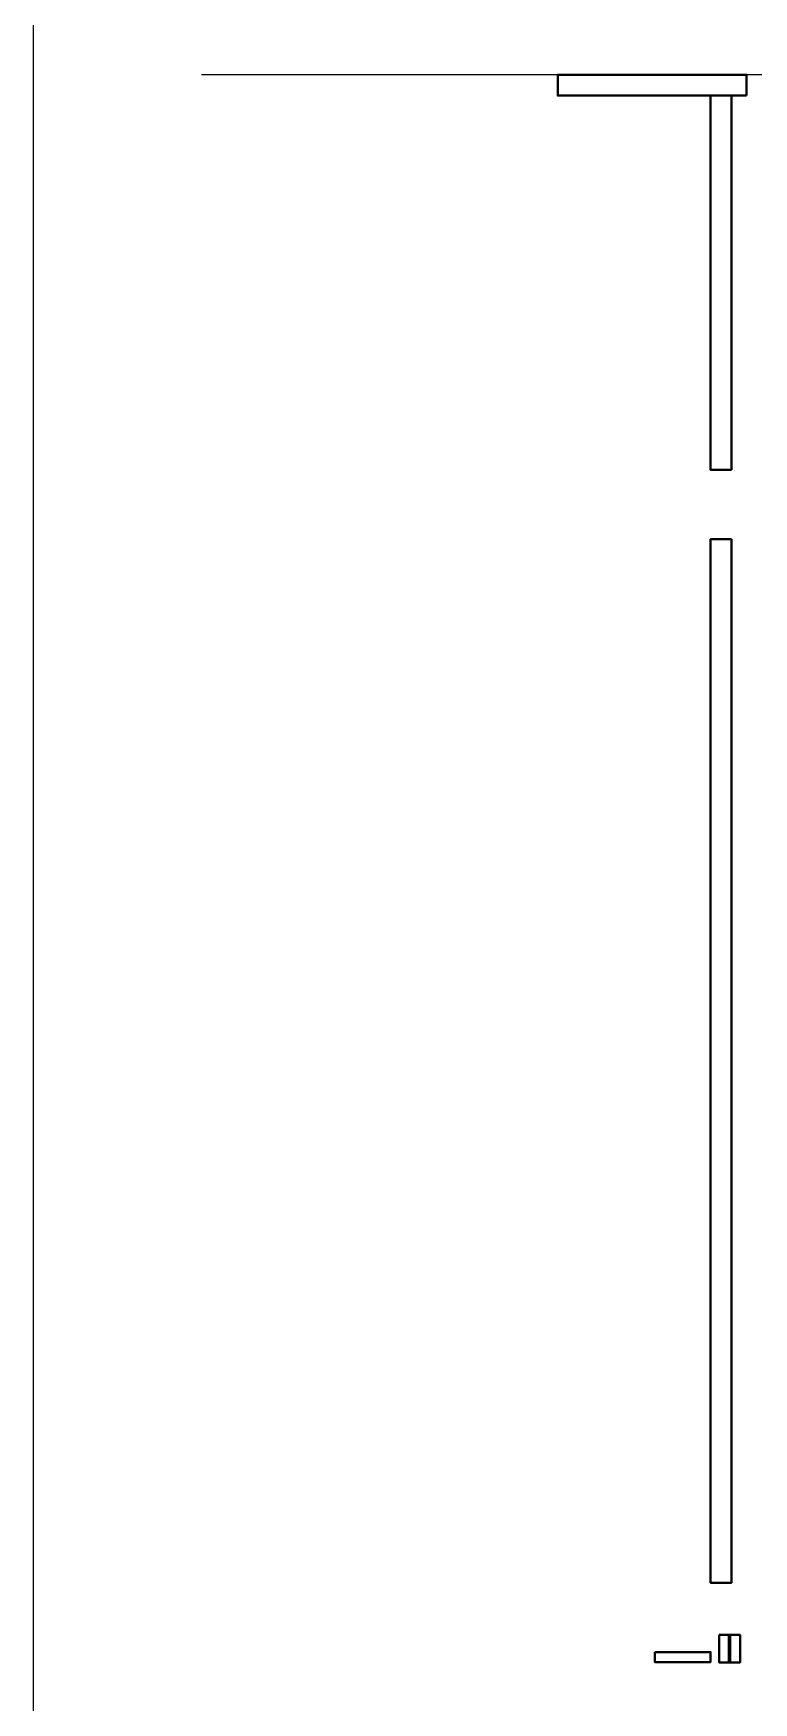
# Model space of a CAD drawing. Header units: millimetres. Extents: x 3781 to 4924, y 1639 to 1721.
# Drawn here: x 3997.5 to 4002.7, y 1649.89 to 1661.93 of the extents above; entities that cross this region are included whole.
import ezdxf

# ---------------------------------------------------------------- set-up
doc = ezdxf.new("R2010")
doc.units = ezdxf.units.MM
doc.layers.add('-parquead', color=2, linetype='Continuous')
doc.layers.add('1amobla', color=2, linetype='Continuous')
doc.layers.add('Muro', color=4, linetype='Continuous', lineweight=40)

msp = doc.modelspace()

# ---------------------------------------------------------------- linework, layer by layer
at = {"layer": '-parquead'}
msp.add_line((3998.716, 1661.629), (4003.878, 1661.629), dxfattribs=at)
at = {"layer": '1amobla', "color": 7, "linetype": 'Continuous', "ltscale": 0.3, "true_color": 0xffffff}
msp.add_lwpolyline([(3997.503, 1712.387), (4055.951, 1712.387), (4055.951, 1639.402), (3997.503, 1639.402)], close=True, dxfattribs=at)
at = {"layer": 'Muro'}
for points in [[(4002.647, 1661.477), (4001.285, 1661.477), (4001.285, 1661.627), (4002.647, 1661.627)], [(4002.537, 1658.778), (4002.387, 1658.778), (4002.387, 1661.477), (4002.537, 1661.477)], [(4002.537, 1658.278), (4002.387, 1658.278), (4002.387, 1650.753), (4002.537, 1650.753)], [(4001.985, 1650.253), (4002.387, 1650.253), (4002.387, 1650.181), (4001.985, 1650.181)]]:
    msp.add_lwpolyline(points, close=True, dxfattribs=at)
at = {"layer": 'Muro', "color": 3}
for points in [[(4002.449, 1650.376), (4002.449, 1650.178), (4002.529, 1650.178), (4002.529, 1650.376)], [(4002.449, 1650.376), (4002.449, 1650.178), (4002.529, 1650.178), (4002.529, 1650.376)], [(4002.52, 1650.376), (4002.52, 1650.178), (4002.6, 1650.178), (4002.6, 1650.376)], [(4002.52, 1650.376), (4002.52, 1650.178), (4002.6, 1650.178), (4002.6, 1650.376)]]:
    msp.add_lwpolyline(points, close=True, dxfattribs=at)

doc.saveas('drawing.dxf')
